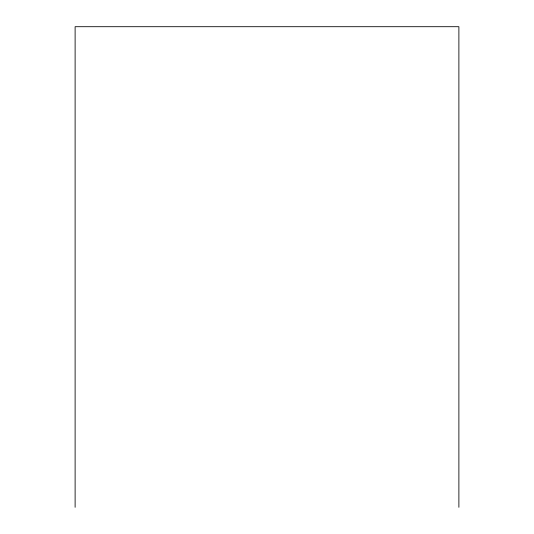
<?xml version="1.0" encoding="UTF-8"?>
<svg xmlns="http://www.w3.org/2000/svg" width="534" height="534" viewBox="0 0 534 534"><rect width="100%" height="100%" fill="white"/><g stroke="black" fill="none" stroke-linecap="round" stroke-linejoin="round"><path stroke-width="0.8" d="M458.886 507.3L458.886 26.7L75.114 26.7L75.114 507.3"/></g></svg>
